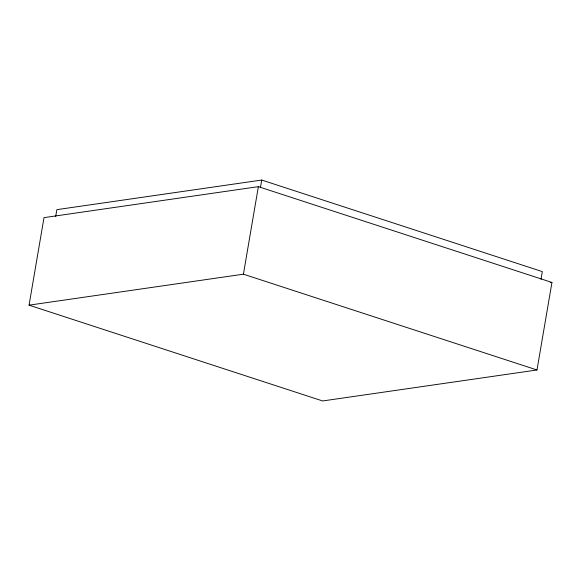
<?xml version="1.0" encoding="UTF-8"?>
<svg xmlns="http://www.w3.org/2000/svg" width="581" height="581" viewBox="0 0 581 581"><rect width="100%" height="100%" fill="white"/><g stroke="black" fill="none" stroke-linecap="round" stroke-linejoin="round"><path stroke-width="0.87" d="M29.05 305.163L44.011 217.628L258.371 186.654L551.95 282.446L536.989 369.981L322.629 400.955L29.05 305.163L243.41 274.188L536.989 369.981M55.689 216.495L56.858 209.647L261.733 180.045L542.32 271.596L541.005 279.301M243.41 274.188L258.371 186.654M260.419 187.75L261.733 180.045M550.156 282.7L551.95 282.446"/></g></svg>
